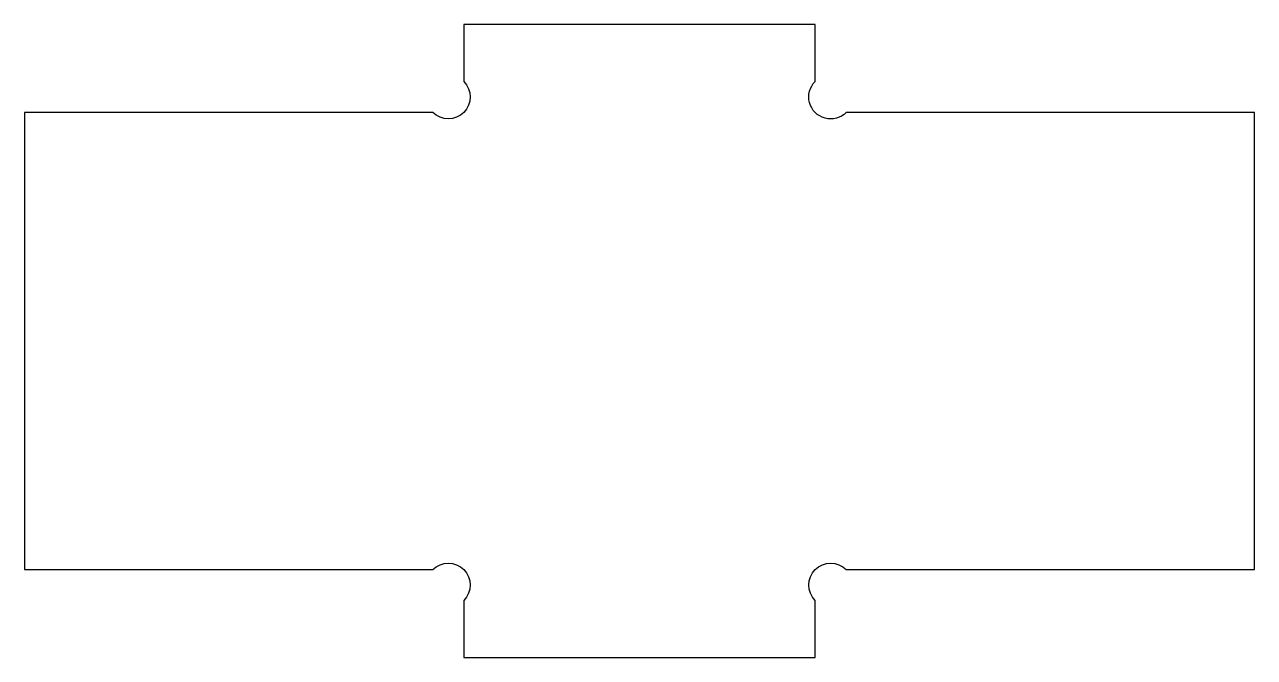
# Model space of a CAD drawing. Header units: inches. Extents: x -7 to 0, y -3.1 to 0.5.
import ezdxf

# ---------------------------------------------------------------- set-up
doc = ezdxf.new("R2010")
doc.units = ezdxf.units.IN
doc.layers.get('0').update_dxf_attribs({"linetype": 'CONTINUOUS'})

msp = doc.modelspace()

# ---------------------------------------------------------------- linework, layer by layer
msp.add_lwpolyline([(-4.6768, -2.6, -1), (-4.5, -2.7768), (-4.5, -3.1), (-2.5, -3.1), (-2.5, -2.7768, -1), (-2.3232, -2.6), (0, -2.6), (0, 0), (-2.3232, 0, -1), (-2.5, 0.1768), (-2.5, 0.5), (-4.5, 0.5), (-4.5, 0.1768, -1), (-4.6768, 0), (-7, 0), (-7, -2.6)], format="xyb", close=True)

doc.saveas('drawing.dxf')
